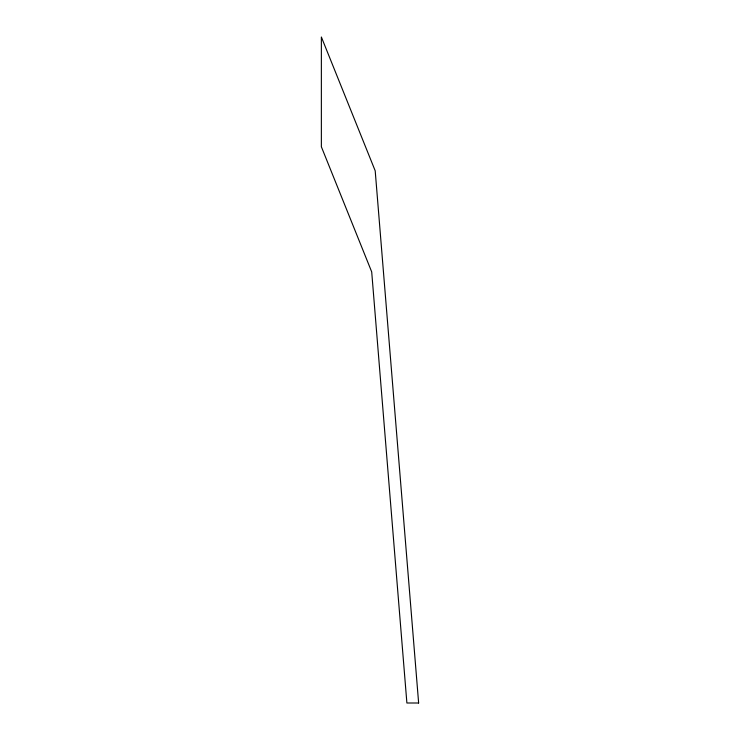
<?xml version="1.0" encoding="UTF-8"?>
<svg xmlns="http://www.w3.org/2000/svg" width="740" height="740" viewBox="0 0 740 740"><rect width="100%" height="100%" fill="white"/><g stroke="black" fill="none" stroke-linecap="round" stroke-linejoin="round"><path stroke-width="1.11" d="M418.637 703L406.889 703L371.702 271.885L321.364 146.761L321.364 37L375.199 170.811L418.637 703"/></g></svg>
